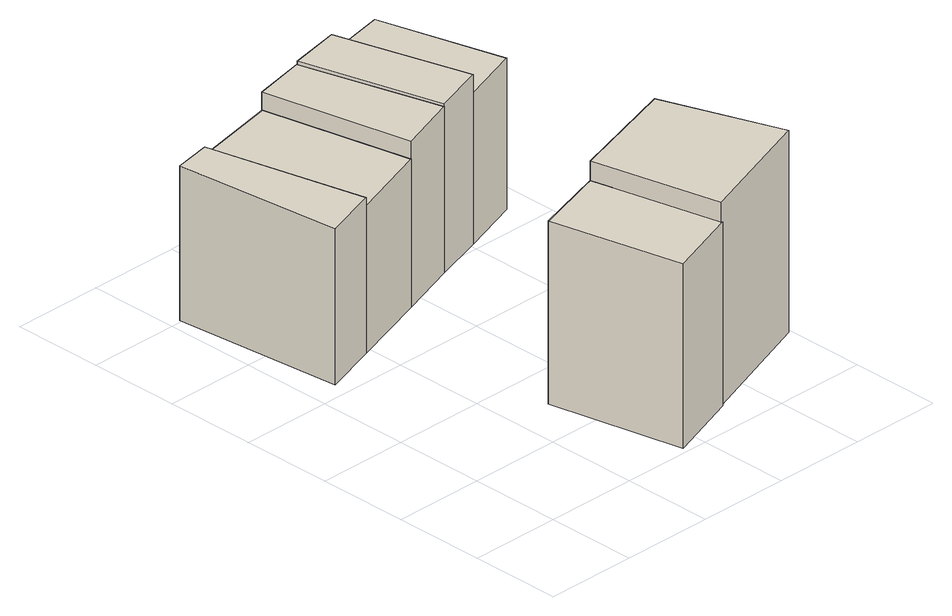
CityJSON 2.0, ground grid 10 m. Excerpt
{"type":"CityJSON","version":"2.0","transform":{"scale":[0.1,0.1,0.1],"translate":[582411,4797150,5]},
"CityObjects":{
"building1":{"type":"Building","children":["building1-1"],"geometry":[{"type":"MultiSurface","lod":"1","boundaries":[[[0,1,2,3]],[[1,4,5,2]],[[4,6,7,5]],[[6,0,3,7]],[[6,4,1,0]]]}]},
"building1-1":{"type":"BuildingPart","attributes":{"name":"8297474_P","measuredHeight":16.82},"parents":["building1"],"geometry":[{"type":"MultiSurface","lod":"2","boundaries":[[[0,1,2,3]],[[1,4,5,2]],[[4,6,7,5]],[[6,0,3,7]],[[6,4,1,0]]],"semantics":{"surfaces":[{"type":"WallSurface"},{"type":"RoofSurface"}],"values":[0,0,0,0,1]}}]},
"building2":{"type":"Building","children":["building2-1"],"geometry":[{"type":"MultiSurface","lod":"1","boundaries":[[[8,9,10,11]],[[9,12,13,10]],[[12,14,15,13]],[[14,8,11,15]],[[14,12,9,8]]]}]},
"building2-1":{"type":"BuildingPart","attributes":{"name":"8297466_P","measuredHeight":19.79},"parents":["building2"],"geometry":[{"type":"MultiSurface","lod":"2","boundaries":[[[8,9,10,11]],[[9,12,13,10]],[[12,14,15,13]],[[14,8,11,15]],[[14,12,9,8]]],"semantics":{"surfaces":[{"type":"WallSurface"},{"type":"RoofSurface"}],"values":[0,0,0,0,1]}}]},
"building3":{"type":"Building","children":["building3-1"],"geometry":[{"type":"MultiSurface","lod":"1","boundaries":[[[16,17,18,5]],[[17,19,20,18]],[[19,21,7,20]],[[21,16,5,7]],[[21,19,17,16]]]}]},
"building3-1":{"type":"BuildingPart","attributes":{"name":"8297472_P","measuredHeight":15.99},"parents":["building3"],"geometry":[{"type":"MultiSurface","lod":"2","boundaries":[[[16,17,18,5]],[[17,19,20,18]],[[19,21,7,20]],[[21,16,5,7]],[[21,19,17,16]]],"semantics":{"surfaces":[{"type":"WallSurface"},{"type":"RoofSurface"}],"values":[0,0,0,0,1]}}]},
"building4":{"type":"Building","children":["building4-1"],"geometry":[{"type":"MultiSurface","lod":"1","boundaries":[[[22,23,24,25]],[[23,26,27,24]],[[26,28,20,27]],[[28,22,25,20]],[[28,26,23,22]]]}]},
"building4-1":{"type":"BuildingPart","attributes":{"name":"8297468_P","measuredHeight":17.83},"parents":["building4"],"geometry":[{"type":"MultiSurface","lod":"2","boundaries":[[[22,23,24,25]],[[23,26,27,24]],[[26,28,20,27]],[[28,22,25,20]],[[28,26,23,22]]],"semantics":{"surfaces":[{"type":"WallSurface"},{"type":"RoofSurface"}],"values":[0,0,0,0,1]}}]},
"building5":{"type":"Building","children":["building5-1"],"geometry":[{"type":"MultiSurface","lod":"1","boundaries":[[[29,30,31,15]],[[30,32,33,31]],[[32,34,35,33]],[[34,29,15,35]],[[34,32,30,29]]]}]},
"building5-1":{"type":"BuildingPart","attributes":{"name":"8297516_P","measuredHeight":21.83},"parents":["building5"],"geometry":[{"type":"MultiSurface","lod":"2","boundaries":[[[29,30,31,15]],[[30,32,33,31]],[[32,34,35,33]],[[34,29,15,35]],[[34,32,30,29]]],"semantics":{"surfaces":[{"type":"WallSurface"},{"type":"RoofSurface"}],"values":[0,0,0,0,1]}}]},
"building6":{"type":"Building","children":["building6-1"],"geometry":[{"type":"MultiSurface","lod":"1","boundaries":[[[36,37,38,39]],[[37,40,41,38]],[[40,42,27,41]],[[42,36,39,27]],[[42,40,37,36]]]}]},
"building6-1":{"type":"BuildingPart","attributes":{"name":"8297473_P","measuredHeight":18.26},"parents":["building6"],"geometry":[{"type":"MultiSurface","lod":"2","boundaries":[[[36,37,38,39]],[[37,40,41,38]],[[40,42,27,41]],[[42,36,39,27]],[[42,40,37,36]]],"semantics":{"surfaces":[{"type":"WallSurface"},{"type":"RoofSurface"}],"values":[0,0,0,0,1]}}]},
"building7":{"type":"Building","children":["building7-1"],"geometry":[{"type":"MultiSurface","lod":"1","boundaries":[[[43,44,38,41]],[[44,45,46,38]],[[45,47,48,46]],[[47,43,41,48]],[[47,45,44,43]]]}]},
"building7-1":{"type":"BuildingPart","attributes":{"name":"8297471_P","measuredHeight":16.26},"parents":["building7"],"geometry":[{"type":"MultiSurface","lod":"2","boundaries":[[[43,44,38,41]],[[44,45,46,38]],[[45,47,48,46]],[[47,43,41,48]],[[47,45,44,43]]],"semantics":{"surfaces":[{"type":"WallSurface"},{"type":"RoofSurface"}],"values":[0,0,0,0,1]}}]}
},
"vertices":[
[25,310,178],[5,494,178],[5,494,11],[25,310,10],[46,502,178],[46,502,10],[86,330,178],[86,330,10],
[258,34,203],[178,6,203],[178,6,4],[258,34,5],[145,150,203],[145,150,6],[225,175,203],[225,175,6],
[46,502,169],[142,522,169],[142,522,10],[176,361,169],[176,361,9],[86,330,169],
[142,523,188],[201,536,188],[201,536,10],[142,523,10],[243,384,188],[243,384,9],[176,361,188],
[225,175,224],[348,213,224],[348,213,6],[395,84,224],[395,84,6],[257,35,224],[257,35,5],
[202,536,191],[259,548,191],[259,548,8],[202,536,10],[300,403,191],[300,403,8],[243,384,191],
[300,403,171],[259,548,171],[331,563,171],[331,563,8],[367,426,171],[367,426,8]
]}
